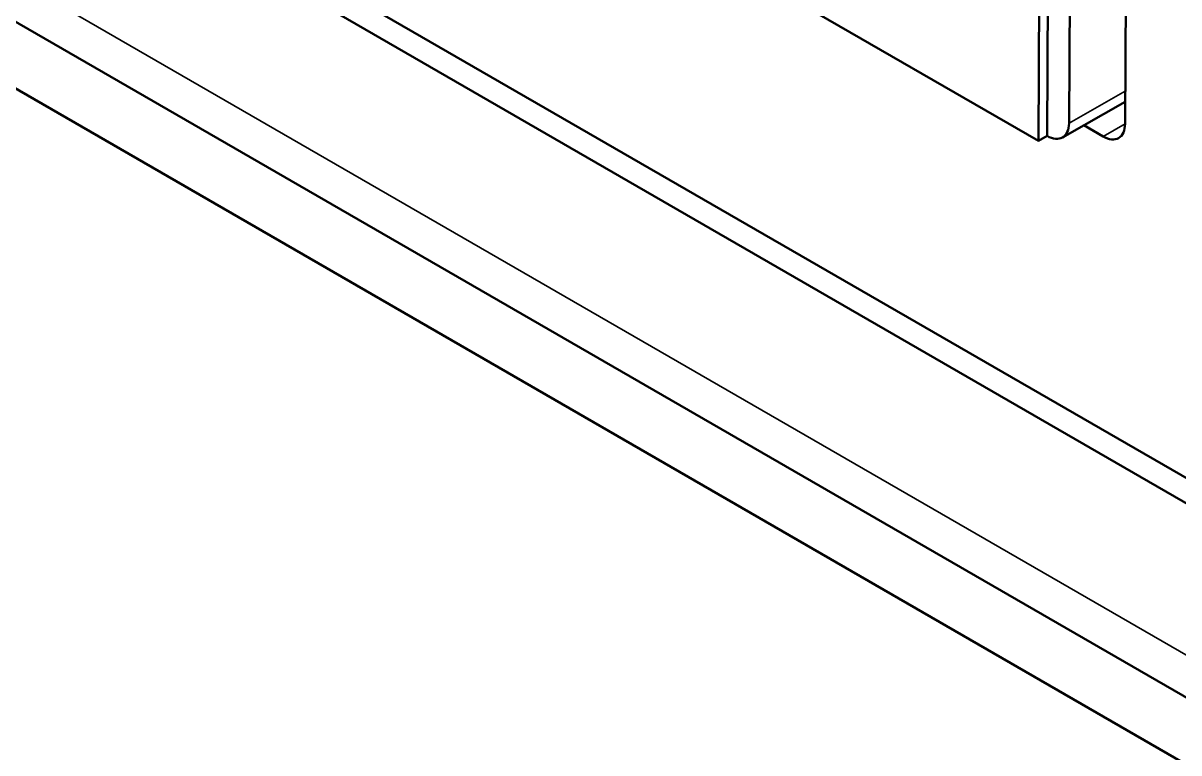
# Model space of a CAD drawing. Header units: millimetres. Extents: x -32 to 1257, y -135 to 348.
# Drawn here: x 313.01 to 328.01, y 263.84 to 273.31 of the extents above; entities that cross this region are included whole.
import ezdxf

# ---------------------------------------------------------------- set-up
doc = ezdxf.new("R2010")
doc.units = ezdxf.units.MM
doc.layers.add('외형선(ISO)', color=7, linetype='Continuous', lineweight=50)
doc.layers.add('좁은 외형선(ISO)', color=7, linetype='Continuous', lineweight=35)

msp = doc.modelspace()

# ---------------------------------------------------------------- linework, layer by layer
at = {"layer": '외형선(ISO)'}
for p, q in [((390.4969, 231.38349), (305.58752, 280.40595)), ((390.21407, 231.22215), (305.30468, 280.24461)), ((395.85272, 225.44644), (303.64599, 278.68202)), ((327.30852, 272.005), (327.34031, 278.16329)), ((396.33871, 224.29737), (304.13198, 277.53295)), ((326.32529, 277.41716), (326.29655, 271.84848)), ((326.18341, 271.78394), (326.21216, 277.35262)), ((326.58108, 272.01275), (326.60644, 276.92629)), ((321.09224, 274.72333), (326.18341, 271.78394)), ((326.49644, 271.82861), (327.31001, 272.2927)), ((326.77236, 271.986), (327.02399, 271.84073)), ((326.29655, 271.84848), (326.18341, 271.78394))]:
    msp.add_line(p, q, dxfattribs=at)
for centre in [(326.29824, 272.17605), (327.02568, 272.16829)]:
    msp.add_ellipse(centre, major_axis=(0.1982, -0.34744), ratio=0.58079145, start_param=5.50079417, end_param=7.0715905, dxfattribs=at)
at = {"layer": '좁은 외형선(ISO)'}
for p, q in [((395.52136, 226.18671), (303.31464, 279.42229)), ((327.31071, 272.42897), (326.58108, 272.01275)), ((327.3085, 272.00303), (327.02399, 271.84073))]:
    msp.add_line(p, q, dxfattribs=at)

doc.saveas('drawing.dxf')
